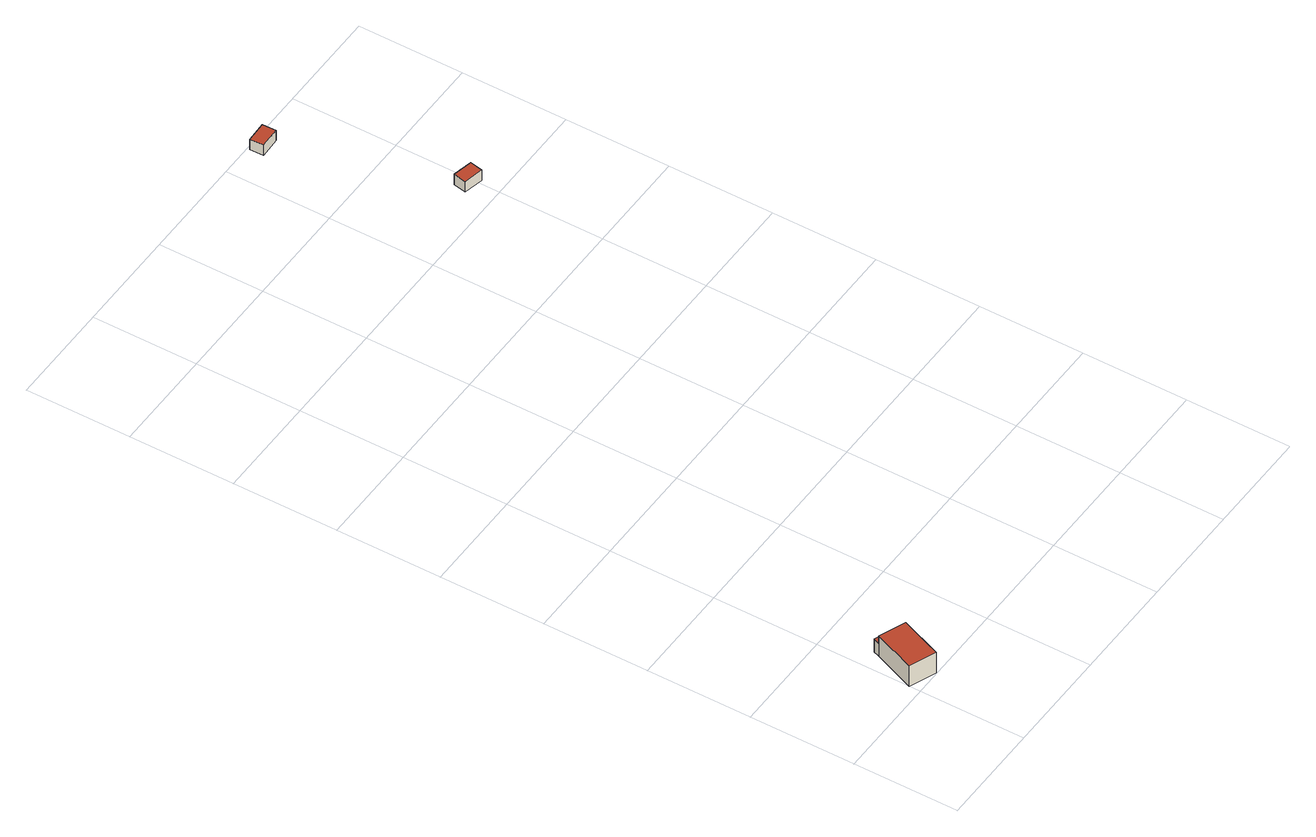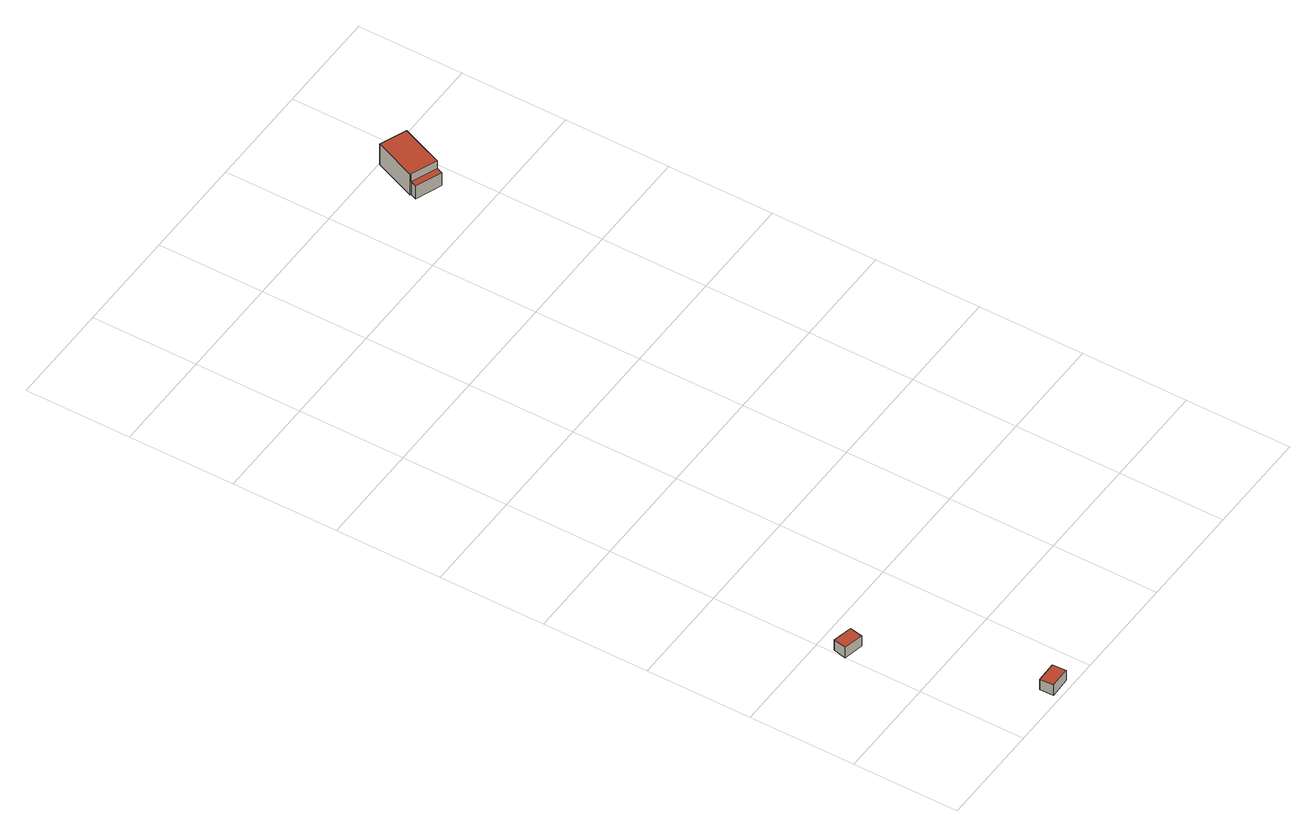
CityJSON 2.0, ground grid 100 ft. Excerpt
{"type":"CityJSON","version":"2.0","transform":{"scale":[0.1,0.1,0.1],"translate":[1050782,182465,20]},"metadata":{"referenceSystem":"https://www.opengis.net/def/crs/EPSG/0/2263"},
"CityObjects":{
"building1":{"type":"Building","attributes":{"name":"Bldg_3210002179","BIN":"4593038"},"geometry":[{"type":"MultiSurface","lod":"2","boundaries":[[[0,1,2,3,4]],[[5,6,7,8]],[[9,10,11,12,13,14,15]],[[6,0,4,7]],[[8,7,15,14]],[[5,8,14,13]],[[6,5,13,12]],[[1,0,12,11]],[[2,1,11,10]],[[3,2,10,9]],[[4,3,9,15]]],"semantics":{"surfaces":[{"type":"RoofSurface","BIN":"4593038"},{"type":"GroundSurface"},{"type":"WallSurface"}],"values":[0,0,1,2,2,2,2,2,2,2,2]}}]},
"building2":{"type":"Building","attributes":{"name":"Garage_3511001177","BIN":"4513682"},"geometry":[{"type":"MultiSurface","lod":"2","boundaries":[[[16,17,18,19]],[[20,21,22,23]],[[20,23,19,18]],[[21,20,18,17]],[[22,21,17,16]],[[23,22,16,19]]],"semantics":{"surfaces":[{"type":"GroundSurface"},{"type":"RoofSurface","BIN":"4513682"},{"type":"WallSurface"}],"values":[0,1,2,2,2,2]}}]},
"building3":{"type":"Building","attributes":{"name":"Garage_3511006018","BIN":"4000000"},"geometry":[{"type":"MultiSurface","lod":"2","boundaries":[[[24,25,26,27]],[[28,29,30,31]],[[28,31,27,26]],[[29,28,26,25]],[[30,29,25,24]],[[31,30,24,27]]],"semantics":{"surfaces":[{"type":"GroundSurface"},{"type":"RoofSurface","BIN":"4000000"},{"type":"WallSurface"}],"values":[0,1,2,2,2,2]}}]}
},
"vertices":[
[161,507,234],[1,106,234],[251,6,234],[410,406,234],[402,409,234],[184,564,149],[161,507,149],[402,409,149],[425,468,149],[410,406,2],[251,6,2],[1,106,2],[161,507,2],[184,564,2],[425,468,2],[402,409,2],
[2294,7822,43],[2289,7952,43],[2486,7959,43],[2491,7829,43],[2486,7959,160],[2289,7952,160],[2294,7822,160],[2491,7829,160],
[3010,6174,41],[2825,6213,41],[2851,6336,41],[3036,6296,41],[2851,6336,158],[2825,6213,158],[3010,6174,158],[3036,6296,158]
]}
